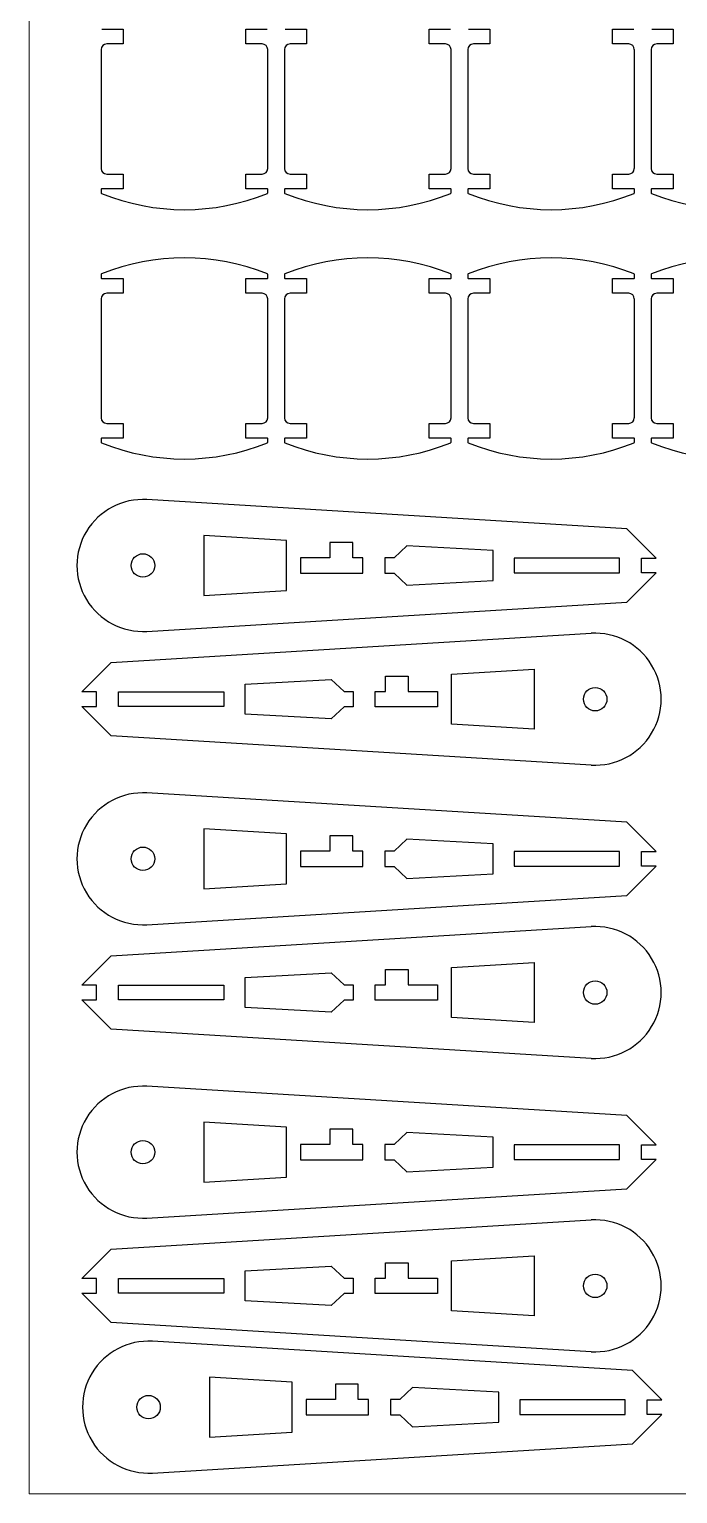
# Model space of a CAD drawing. Header units: millimetres. Extents: x 1579 to 2079, y 30 to 430.
# Drawn here: x 1579 to 1667.4, y 30.3 to 230 of the extents above; entities that cross this region are included whole.
import ezdxf

# ---------------------------------------------------------------- set-up
doc = ezdxf.new("R2010")
doc.units = ezdxf.units.MM
doc.layers.get('0').update_dxf_attribs({"lineweight": 18})

msp = doc.modelspace()

# ---------------------------------------------------------------- linework, layer by layer
for p, q in [((1578.98, 30.33), (1578.98, 430.33)), ((2078.98, 30.33), (1578.98, 30.33))]:
    msp.add_line(p, q)
at = {"color": 7, "linetype": 'Continuous', "lineweight": 25}
for p, q in [((1588.86, 230.02), (1591.79, 230.02)), ((1591.79, 230.02), (1591.79, 228.02)), ((1608.49, 230.02), (1611.42, 230.02)), ((1608.49, 228.02), (1608.49, 230.02)), ((1613.86, 230.02), (1616.79, 230.02)), ((1616.79, 230.02), (1616.79, 228.02)), ((1633.49, 230.02), (1636.42, 230.02)), ((1633.49, 228.02), (1633.49, 230.02)), ((1638.86, 230.02), (1641.79, 230.02)), ((1641.79, 230.02), (1641.79, 228.02)), ((1658.49, 230.02), (1661.42, 230.02)), ((1658.49, 228.02), (1658.49, 230.02)), ((1663.86, 230.02), (1666.79, 230.02)), ((1666.79, 230.02), (1666.79, 228.02)), ((1591.79, 228.02), (1589.54, 228.02)), ((1610.73, 228.02), (1608.49, 228.02)), ((1616.79, 228.02), (1614.54, 228.02)), ((1635.73, 228.02), (1633.49, 228.02)), ((1641.79, 228.02), (1639.54, 228.02)), ((1660.73, 228.02), (1658.49, 228.02)), ((1666.79, 228.02), (1664.54, 228.02)), ((1588.79, 227.26), (1588.79, 211.03)), ((1611.49, 211.03), (1611.49, 227.26)), ((1613.79, 227.26), (1613.79, 211.03)), ((1636.49, 211.03), (1636.49, 227.26)), ((1638.79, 227.26), (1638.79, 211.03)), ((1661.49, 211.03), (1661.49, 227.26)), ((1663.79, 227.26), (1663.79, 211.03)), ((1589.54, 210.27), (1591.79, 210.27)), ((1591.79, 210.27), (1591.79, 208.27)), ((1608.49, 210.27), (1610.73, 210.27)), ((1608.49, 208.27), (1608.49, 210.27)), ((1614.54, 210.27), (1616.79, 210.27)), ((1616.79, 210.27), (1616.79, 208.27)), ((1633.49, 210.27), (1635.73, 210.27)), ((1633.49, 208.27), (1633.49, 210.27)), ((1639.54, 210.27), (1641.79, 210.27)), ((1641.79, 210.27), (1641.79, 208.27)), ((1658.49, 210.27), (1660.73, 210.27)), ((1658.49, 208.27), (1658.49, 210.27)), ((1664.54, 210.27), (1666.79, 210.27)), ((1666.79, 210.27), (1666.79, 208.27)), ((1588.79, 208.2), (1588.79, 207.7)), ((1591.79, 208.27), (1588.86, 208.27)), ((1611.42, 208.27), (1608.49, 208.27)), ((1611.49, 207.7), (1611.49, 208.2)), ((1613.79, 208.2), (1613.79, 207.7)), ((1616.79, 208.27), (1613.86, 208.27)), ((1636.42, 208.27), (1633.49, 208.27)), ((1636.49, 207.7), (1636.49, 208.2)), ((1638.79, 208.2), (1638.79, 207.7)), ((1641.79, 208.27), (1638.86, 208.27)), ((1661.42, 208.27), (1658.49, 208.27)), ((1661.49, 207.7), (1661.49, 208.2)), ((1663.79, 208.2), (1663.79, 207.7)), ((1666.79, 208.27), (1663.86, 208.27)), ((1588.79, 196.59), (1588.79, 196.09)), ((1588.86, 196.02), (1591.79, 196.02)), ((1591.79, 196.02), (1591.79, 194.02)), ((1608.49, 196.02), (1611.42, 196.02)), ((1608.49, 194.02), (1608.49, 196.02)), ((1611.49, 196.09), (1611.49, 196.59)), ((1613.79, 196.59), (1613.79, 196.09)), ((1613.86, 196.02), (1616.79, 196.02)), ((1616.79, 196.02), (1616.79, 194.02)), ((1633.49, 196.02), (1636.42, 196.02)), ((1633.49, 194.02), (1633.49, 196.02)), ((1636.49, 196.09), (1636.49, 196.59)), ((1638.79, 196.59), (1638.79, 196.09)), ((1638.86, 196.02), (1641.79, 196.02)), ((1641.79, 196.02), (1641.79, 194.02)), ((1658.49, 196.02), (1661.42, 196.02)), ((1658.49, 194.02), (1658.49, 196.02)), ((1661.49, 196.09), (1661.49, 196.59)), ((1663.79, 196.59), (1663.79, 196.09)), ((1663.86, 196.02), (1666.79, 196.02)), ((1666.79, 196.02), (1666.79, 194.02)), ((1591.79, 194.02), (1589.54, 194.02)), ((1610.73, 194.02), (1608.49, 194.02)), ((1616.79, 194.02), (1614.54, 194.02)), ((1635.73, 194.02), (1633.49, 194.02)), ((1641.79, 194.02), (1639.54, 194.02)), ((1660.73, 194.02), (1658.49, 194.02)), ((1666.79, 194.02), (1664.54, 194.02)), ((1588.79, 193.26), (1588.79, 177.03)), ((1611.49, 177.03), (1611.49, 193.26)), ((1613.79, 193.26), (1613.79, 177.03)), ((1636.49, 177.03), (1636.49, 193.26)), ((1638.79, 193.26), (1638.79, 177.03)), ((1661.49, 177.03), (1661.49, 193.26)), ((1663.79, 193.26), (1663.79, 177.03)), ((1589.54, 176.27), (1591.79, 176.27)), ((1591.79, 176.27), (1591.79, 174.27)), ((1608.49, 176.27), (1610.73, 176.27)), ((1608.49, 174.27), (1608.49, 176.27)), ((1614.54, 176.27), (1616.79, 176.27)), ((1616.79, 176.27), (1616.79, 174.27)), ((1633.49, 176.27), (1635.73, 176.27)), ((1633.49, 174.27), (1633.49, 176.27)), ((1639.54, 176.27), (1641.79, 176.27)), ((1641.79, 176.27), (1641.79, 174.27)), ((1658.49, 176.27), (1660.73, 176.27)), ((1658.49, 174.27), (1658.49, 176.27)), ((1664.54, 176.27), (1666.79, 176.27)), ((1666.79, 176.27), (1666.79, 174.27)), ((1588.79, 174.2), (1588.79, 173.7)), ((1591.79, 174.27), (1588.86, 174.27)), ((1611.42, 174.27), (1608.49, 174.27)), ((1611.49, 173.7), (1611.49, 174.2)), ((1613.79, 174.2), (1613.79, 173.7)), ((1616.79, 174.27), (1613.86, 174.27)), ((1636.42, 174.27), (1633.49, 174.27)), ((1636.49, 173.7), (1636.49, 174.2)), ((1638.79, 174.2), (1638.79, 173.7)), ((1641.79, 174.27), (1638.86, 174.27)), ((1661.42, 174.27), (1658.49, 174.27)), ((1661.49, 173.7), (1661.49, 174.2)), ((1663.79, 174.2), (1663.79, 173.7)), ((1666.79, 174.27), (1663.86, 174.27)), ((1660.48, 161.9), (1595.02, 165.88)), ((1664.48, 157.9), (1660.48, 161.9)), ((1614.06, 160.32), (1602.79, 161)), ((1602.79, 161), (1602.79, 152.8)), ((1614.06, 153.48), (1614.06, 160.32)), ((1623.08, 160.05), (1619.98, 160.05)), ((1619.98, 160.05), (1619.98, 157.95)), ((1623.08, 157.95), (1623.08, 160.05)), ((1619.98, 157.95), (1615.98, 157.95)), ((1615.98, 157.95), (1615.98, 155.85)), ((1624.48, 157.95), (1623.08, 157.95)), ((1624.48, 155.85), (1624.48, 157.95)), ((1628.73, 157.95), (1627.47, 157.95)), ((1627.47, 157.95), (1627.47, 155.85)), ((1630.47, 159.57), (1628.73, 157.95)), ((1642.23, 158.95), (1630.47, 159.57)), ((1642.23, 154.85), (1642.23, 158.95)), ((1659.48, 157.9), (1645.1, 157.9)), ((1645.1, 157.9), (1645.1, 155.9)), ((1659.48, 155.9), (1659.48, 157.9)), ((1662.48, 157.9), (1664.48, 157.9)), ((1662.48, 155.9), (1662.48, 157.9)), ((1615.98, 155.85), (1624.48, 155.85)), ((1627.47, 155.85), (1628.73, 155.85)), ((1628.73, 155.85), (1630.47, 154.23)), ((1645.1, 155.9), (1659.48, 155.9)), ((1660.48, 151.9), (1664.48, 155.9)), ((1664.48, 155.9), (1662.48, 155.9)), ((1630.47, 154.23), (1642.23, 154.85)), ((1595.02, 147.91), (1660.48, 151.9)), ((1602.79, 152.8), (1614.06, 153.48)), ((1590.15, 143.67), (1655.61, 147.66)), ((1586.15, 139.67), (1590.15, 143.67)), ((1627.55, 139.72), (1627.55, 141.82)), ((1627.55, 141.82), (1630.65, 141.82)), ((1630.65, 141.82), (1630.65, 139.72)), ((1636.57, 142.09), (1647.84, 142.78)), ((1636.57, 135.25), (1636.57, 142.09)), ((1647.84, 142.78), (1647.84, 134.57)), ((1608.4, 140.72), (1620.16, 141.34)), ((1608.4, 136.62), (1608.4, 140.72)), ((1620.16, 141.34), (1621.9, 139.72)), ((1588.15, 139.67), (1586.15, 139.67)), ((1588.15, 137.67), (1588.15, 139.67)), ((1591.15, 137.67), (1591.15, 139.67)), ((1591.15, 139.67), (1605.53, 139.67)), ((1605.53, 139.67), (1605.53, 137.67)), ((1621.9, 139.72), (1623.16, 139.72)), ((1623.16, 139.72), (1623.16, 137.62)), ((1626.15, 137.62), (1626.15, 139.72)), ((1626.15, 139.72), (1627.55, 139.72)), ((1630.65, 139.72), (1634.65, 139.72)), ((1634.65, 139.72), (1634.65, 137.62)), ((1586.15, 137.67), (1588.15, 137.67)), ((1590.15, 133.67), (1586.15, 137.67)), ((1605.53, 137.67), (1591.15, 137.67)), ((1620.16, 136.01), (1608.4, 136.62)), ((1621.9, 137.62), (1620.16, 136.01)), ((1623.16, 137.62), (1621.9, 137.62)), ((1634.65, 137.62), (1626.15, 137.62)), ((1647.84, 134.57), (1636.57, 135.25)), ((1655.61, 129.69), (1590.15, 133.67)), ((1660.48, 121.9), (1595.02, 125.88)), ((1664.48, 117.9), (1660.48, 121.9)), ((1614.06, 120.32), (1602.79, 121)), ((1602.79, 121), (1602.79, 112.8)), ((1614.06, 113.48), (1614.06, 120.32)), ((1623.08, 120.05), (1619.98, 120.05)), ((1619.98, 120.05), (1619.98, 117.95)), ((1623.08, 117.95), (1623.08, 120.05)), ((1619.98, 117.95), (1615.98, 117.95)), ((1615.98, 117.95), (1615.98, 115.85)), ((1624.48, 117.95), (1623.08, 117.95)), ((1624.48, 115.85), (1624.48, 117.95)), ((1628.73, 117.95), (1627.47, 117.95)), ((1627.47, 117.95), (1627.47, 115.85)), ((1630.47, 119.57), (1628.73, 117.95)), ((1642.23, 118.95), (1630.47, 119.57)), ((1642.23, 114.85), (1642.23, 118.95)), ((1659.48, 117.9), (1645.1, 117.9)), ((1645.1, 117.9), (1645.1, 115.9)), ((1659.48, 115.9), (1659.48, 117.9)), ((1662.48, 117.9), (1664.48, 117.9)), ((1662.48, 115.9), (1662.48, 117.9)), ((1615.98, 115.85), (1624.48, 115.85)), ((1627.47, 115.85), (1628.73, 115.85)), ((1628.73, 115.85), (1630.47, 114.23)), ((1645.1, 115.9), (1659.48, 115.9)), ((1660.48, 111.9), (1664.48, 115.9)), ((1664.48, 115.9), (1662.48, 115.9)), ((1630.47, 114.23), (1642.23, 114.85)), ((1595.02, 107.91), (1660.48, 111.9)), ((1602.79, 112.8), (1614.06, 113.48)), ((1590.15, 103.67), (1655.61, 107.66)), ((1586.15, 99.67), (1590.15, 103.67)), ((1636.57, 102.09), (1647.84, 102.78)), ((1636.57, 95.25), (1636.57, 102.09)), ((1647.84, 102.78), (1647.84, 94.57)), ((1608.4, 100.72), (1620.16, 101.34)), ((1608.4, 96.62), (1608.4, 100.72)), ((1620.16, 101.34), (1621.9, 99.72)), ((1627.55, 99.72), (1627.55, 101.82)), ((1627.55, 101.82), (1630.65, 101.82)), ((1630.65, 101.82), (1630.65, 99.72)), ((1588.15, 99.67), (1586.15, 99.67)), ((1588.15, 97.67), (1588.15, 99.67)), ((1591.15, 97.67), (1591.15, 99.67)), ((1591.15, 99.67), (1605.53, 99.67)), ((1605.53, 99.67), (1605.53, 97.67)), ((1621.9, 99.72), (1623.16, 99.72)), ((1623.16, 99.72), (1623.16, 97.62)), ((1626.15, 97.62), (1626.15, 99.72)), ((1626.15, 99.72), (1627.55, 99.72)), ((1630.65, 99.72), (1634.65, 99.72)), ((1634.65, 99.72), (1634.65, 97.62)), ((1586.15, 97.67), (1588.15, 97.67)), ((1590.15, 93.67), (1586.15, 97.67)), ((1605.53, 97.67), (1591.15, 97.67)), ((1620.16, 96.01), (1608.4, 96.62)), ((1621.9, 97.62), (1620.16, 96.01)), ((1623.16, 97.62), (1621.9, 97.62)), ((1634.65, 97.62), (1626.15, 97.62)), ((1647.84, 94.57), (1636.57, 95.25)), ((1655.61, 89.69), (1590.15, 93.67)), ((1660.48, 81.9), (1595.02, 85.88)), ((1664.48, 77.9), (1660.48, 81.9)), ((1614.06, 80.32), (1602.79, 81)), ((1602.79, 81), (1602.79, 72.8)), ((1614.06, 73.48), (1614.06, 80.32)), ((1623.08, 80.05), (1619.98, 80.05)), ((1619.98, 80.05), (1619.98, 77.95)), ((1623.08, 77.95), (1623.08, 80.05)), ((1619.98, 77.95), (1615.98, 77.95)), ((1615.98, 77.95), (1615.98, 75.85)), ((1624.48, 77.95), (1623.08, 77.95)), ((1624.48, 75.85), (1624.48, 77.95)), ((1628.73, 77.95), (1627.47, 77.95)), ((1627.47, 77.95), (1627.47, 75.85)), ((1630.47, 79.57), (1628.73, 77.95)), ((1642.23, 78.95), (1630.47, 79.57)), ((1642.23, 74.85), (1642.23, 78.95)), ((1659.48, 77.9), (1645.1, 77.9)), ((1645.1, 77.9), (1645.1, 75.9)), ((1659.48, 75.9), (1659.48, 77.9)), ((1662.48, 77.9), (1664.48, 77.9)), ((1662.48, 75.9), (1662.48, 77.9)), ((1645.1, 75.9), (1659.48, 75.9)), ((1660.48, 71.9), (1664.48, 75.9)), ((1664.48, 75.9), (1662.48, 75.9)), ((1615.98, 75.85), (1624.48, 75.85)), ((1627.47, 75.85), (1628.73, 75.85)), ((1628.73, 75.85), (1630.47, 74.23)), ((1630.47, 74.23), (1642.23, 74.85)), ((1595.02, 67.91), (1660.48, 71.9)), ((1602.79, 72.8), (1614.06, 73.48)), ((1590.15, 63.67), (1655.61, 67.66)), ((1586.15, 59.67), (1590.15, 63.67)), ((1636.57, 62.09), (1647.84, 62.78)), ((1636.57, 55.25), (1636.57, 62.09)), ((1647.84, 62.78), (1647.84, 54.57)), ((1608.4, 60.72), (1620.16, 61.34)), ((1608.4, 56.62), (1608.4, 60.72)), ((1620.16, 61.34), (1621.9, 59.72)), ((1627.55, 59.72), (1627.55, 61.82)), ((1627.55, 61.82), (1630.65, 61.82)), ((1630.65, 61.82), (1630.65, 59.72)), ((1588.15, 59.67), (1586.15, 59.67)), ((1588.15, 57.67), (1588.15, 59.67)), ((1591.15, 57.67), (1591.15, 59.67)), ((1591.15, 59.67), (1605.53, 59.67)), ((1605.53, 59.67), (1605.53, 57.67)), ((1621.9, 59.72), (1623.16, 59.72)), ((1623.16, 59.72), (1623.16, 57.62)), ((1626.15, 57.62), (1626.15, 59.72)), ((1626.15, 59.72), (1627.55, 59.72)), ((1630.65, 59.72), (1634.65, 59.72)), ((1634.65, 59.72), (1634.65, 57.62)), ((1586.15, 57.67), (1588.15, 57.67)), ((1590.15, 53.67), (1586.15, 57.67)), ((1605.53, 57.67), (1591.15, 57.67)), ((1620.16, 56.01), (1608.4, 56.62)), ((1621.9, 57.62), (1620.16, 56.01)), ((1623.16, 57.62), (1621.9, 57.62)), ((1634.65, 57.62), (1626.15, 57.62)), ((1647.84, 54.57), (1636.57, 55.25)), ((1655.61, 49.69), (1590.15, 53.67)), ((1661.24, 47.13), (1595.79, 51.11)), ((1614.82, 45.55), (1603.56, 46.23)), ((1603.56, 46.23), (1603.56, 38.03)), ((1665.24, 43.13), (1661.24, 47.13)), ((1614.82, 38.71), (1614.82, 45.55)), ((1623.84, 45.28), (1620.74, 45.28)), ((1620.74, 45.28), (1620.74, 43.18)), ((1623.84, 43.18), (1623.84, 45.28)), ((1631.23, 44.8), (1629.5, 43.18)), ((1642.99, 44.18), (1631.23, 44.8)), ((1642.99, 40.08), (1642.99, 44.18)), ((1620.74, 43.18), (1616.74, 43.18)), ((1616.74, 43.18), (1616.74, 41.08)), ((1625.24, 43.18), (1623.84, 43.18)), ((1625.24, 41.08), (1625.24, 43.18)), ((1629.5, 43.18), (1628.24, 43.18)), ((1628.24, 43.18), (1628.24, 41.08)), ((1660.24, 43.13), (1645.86, 43.13)), ((1645.86, 43.13), (1645.86, 41.13)), ((1660.24, 41.13), (1660.24, 43.13)), ((1663.24, 43.13), (1665.24, 43.13)), ((1663.24, 41.13), (1663.24, 43.13)), ((1616.74, 41.08), (1625.24, 41.08)), ((1628.24, 41.08), (1629.5, 41.08)), ((1629.5, 41.08), (1631.23, 39.46)), ((1631.23, 39.46), (1642.99, 40.08)), ((1645.86, 41.13), (1660.24, 41.13)), ((1661.24, 37.13), (1665.24, 41.13)), ((1665.24, 41.13), (1663.24, 41.13)), ((1603.56, 38.03), (1614.82, 38.71)), ((1595.79, 33.15), (1661.24, 37.13))]:
    msp.add_line(p, q, dxfattribs=at)
for centre in [(1594.48, 156.9), (1656.15, 138.67), (1594.48, 116.9), (1656.15, 98.67), (1594.48, 76.9), (1656.15, 58.67), (1595.24, 42.13)]:
    msp.add_circle(centre, 1.6, dxfattribs=at)
for centre, radius, start, end in [((1589.54, 227.26), 0.758, 90, 180), ((1610.73, 227.26), 0.758, 0, 90), ((1614.54, 227.26), 0.758, 90, 180), ((1635.73, 227.26), 0.758, 0, 90), ((1639.54, 227.26), 0.758, 90, 180), ((1660.73, 227.26), 0.758, 0, 90), ((1664.54, 227.26), 0.758, 90, 180), ((1589.54, 211.03), 0.758, 180, 270), ((1610.73, 211.03), 0.758, 270, 0), ((1614.54, 211.03), 0.758, 180, 270), ((1635.73, 211.03), 0.758, 270, 0), ((1639.54, 211.03), 0.758, 180, 270), ((1660.73, 211.03), 0.758, 270, 0), ((1664.54, 211.03), 0.758, 180, 270), ((1588.86, 208.2), 0.07, 90, 180), ((1588.86, 207.7), 0.07, 180, 247.8595), ((1611.42, 208.2), 0.07, 0, 90), ((1611.42, 207.7), 0.07, 292.1405, 0), ((1613.86, 208.2), 0.07, 90, 180), ((1613.86, 207.7), 0.07, 180, 247.8595), ((1636.42, 208.2), 0.07, 0, 90), ((1636.42, 207.7), 0.07, 292.1405, 360), ((1638.86, 208.2), 0.07, 90, 180), ((1638.86, 207.7), 0.07, 180, 247.8595), ((1661.42, 208.2), 0.07, 0, 90), ((1661.42, 207.7), 0.07, 292.1405, 360), ((1663.86, 208.2), 0.07, 90, 180), ((1663.86, 207.7), 0.07, 180, 247.8595), ((1600.14, 235.42), 30, 247.8595, 292.1405), ((1625.14, 235.42), 30, 247.8595, 292.1405), ((1650.14, 235.42), 30, 247.8595, 292.1405), ((1675.14, 235.42), 30, 247.8595, 292.1405), ((1600.14, 168.86), 30, 67.8595, 112.1405), ((1625.14, 168.86), 30, 67.8595, 112.1405), ((1650.14, 168.86), 30, 67.8595, 112.1405), ((1675.14, 168.86), 30, 67.8595, 112.1405), ((1588.86, 196.59), 0.07, 112.1405, 180), ((1588.86, 196.09), 0.07, 180, 270), ((1611.42, 196.09), 0.07, 270, 0), ((1611.42, 196.59), 0.07, 0, 67.8595), ((1613.86, 196.59), 0.07, 112.1405, 180), ((1613.86, 196.09), 0.07, 180, 270), ((1636.42, 196.09), 0.07, 270, 0), ((1636.42, 196.59), 0.07, 0, 67.8595), ((1638.86, 196.59), 0.07, 112.1405, 180), ((1638.86, 196.09), 0.07, 180, 270), ((1661.42, 196.09), 0.07, 270, 0), ((1661.42, 196.59), 0.07, 360, 67.8595), ((1663.86, 196.59), 0.07, 112.1405, 180), ((1663.86, 196.09), 0.07, 180, 270), ((1589.54, 193.26), 0.758, 90, 180), ((1610.73, 193.26), 0.758, 0, 90), ((1614.54, 193.26), 0.758, 90, 180), ((1635.73, 193.26), 0.758, 360, 90), ((1639.54, 193.26), 0.758, 90, 180), ((1660.73, 193.26), 0.758, 0, 90), ((1664.54, 193.26), 0.758, 90, 180), ((1589.54, 177.03), 0.758, 180, 270), ((1610.73, 177.03), 0.758, 270, 0), ((1614.54, 177.03), 0.758, 180, 270), ((1635.73, 177.03), 0.758, 270, 0), ((1639.54, 177.03), 0.758, 180, 270), ((1660.73, 177.03), 0.758, 270, 0), ((1664.54, 177.03), 0.758, 180, 270), ((1588.86, 174.2), 0.07, 90, 180), ((1611.42, 174.2), 0.07, 0, 90), ((1613.86, 174.2), 0.07, 90, 180), ((1636.42, 174.2), 0.07, 360, 90), ((1638.86, 174.2), 0.07, 90, 180), ((1661.42, 174.2), 0.07, 0, 90), ((1663.86, 174.2), 0.07, 90, 180), ((1588.86, 173.7), 0.07, 180, 247.8595), ((1600.14, 201.42), 30, 247.8595, 292.1405), ((1611.42, 173.7), 0.07, 292.1405, 0), ((1613.86, 173.7), 0.07, 180, 247.8595), ((1625.14, 201.42), 30, 247.8595, 292.1405), ((1636.42, 173.7), 0.07, 292.1405, 360), ((1638.86, 173.7), 0.07, 180, 247.8595), ((1650.14, 201.42), 30, 247.8595, 292.1405), ((1661.42, 173.7), 0.07, 292.1405, 0), ((1663.86, 173.7), 0.07, 180, 247.8595), ((1675.14, 201.42), 30, 247.8595, 292.1405), ((1594.48, 156.9), 9, 86.5174, 273.4826), ((1656.15, 138.67), 9, 266.5174, 93.4826), ((1594.48, 116.9), 9, 86.5174, 273.4826), ((1656.15, 98.67), 9, 266.5174, 93.4826), ((1594.48, 76.9), 9, 86.5174, 273.4826), ((1656.15, 58.67), 9, 266.5174, 93.4826), ((1595.24, 42.13), 9, 86.5174, 273.4826)]:
    msp.add_arc(centre, radius, start, end, dxfattribs=at)

doc.saveas('drawing.dxf')
